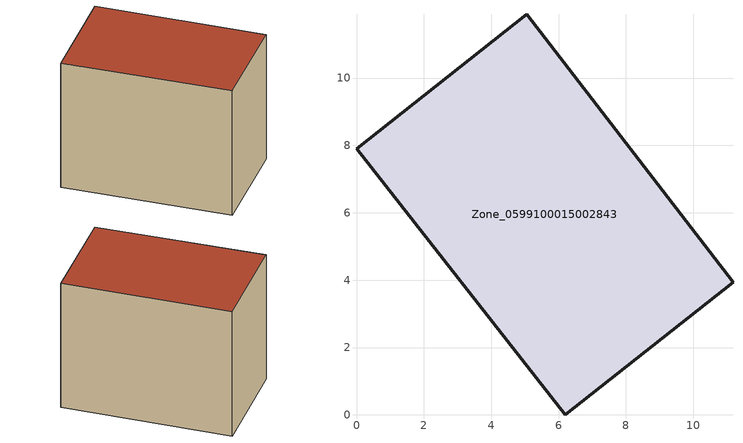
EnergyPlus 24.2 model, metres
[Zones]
Zone_0599100015002843
 floor ground (C_G): 0,7.9 5.05,11.9 11.18,3.93 6.19,0 z0.92
 wall outside (C_F): 5.05,11.9 0,7.9 6.19,0 11.18,3.93 5.05,11.9 z0.92:9.01
 roof outside (C_R): 6.19,0 11.18,3.93 5.05,11.9 0,7.9 z9.01
[BUILDING]
Pand.0599100015002843: North Axis=0; Terrain=City; Loads Convergence Tolerance Value=0.04; Temperature Convergence Tolerance Value=0.4; Solar Distribution=FullExterior; Maximum Number of Warmup Days=25; Minimum Number of Warmup Days=1
[Site:Location]
Rotterdam.The.Hague.AP_ZH_NLD Design_Conditions: Latitude=51.96; Longitude=4.45; Time Zone=1; Elevation=-4.5
[SITE:GROUNDTEMPERATURE:BUILDINGSURFACE]
18, 18, 18, 18, 18, 18, 18, 18, 18, 18, 18, 18
[MATERIAL] Thermal Absorptance=0.9; Solar Absorptance=0.7; Visible Absorptance=0.7
Name | Roughness | Thickness | Conductivity | Density | Specific Heat
G.TI.1965-1974 | MediumSmooth | 0.15 | 0.882353 | 540 | 1210
F.TI.1965-1974 | Rough | 0.3 | 0.697674 | 1920 | 840
R.TI.1965-1974 | MediumRough | 0.2 | 0.232558 | 1500 | 1000
[CONSTRUCTION]
C_G: G.TI.1965-1974
C_F: F.TI.1965-1974
C_R: R.TI.1965-1974
[ZONE]
Zone_0599100015002843: Type=1; Multiplier=1; Ceiling Height=Autocalculate; Volume=Autocalculate; Floor Area=autocalculate; Part of Total Floor Area=Yes
[ZONEINFILTRATION:DESIGNFLOWRATE]
Infil_Zone_0599100015002843: Zone or ZoneList or Space or SpaceList=Zone_0599100015002843; Schedule=AlwaysOn; Design Flow Rate Calculation Method=Flow/Area; Flow Rate per Floor Area=0.003; Constant Term Coefficient=1; Temperature Term Coefficient=0; Velocity Term Coefficient=0; Velocity Squared Term Coefficient=0
[HVACTEMPLATE:ZONE:IDEALLOADSAIRSYSTEM]
Zone_0599100015002843: Maximum Heating Supply Air Temperature=50; Minimum Cooling Supply Air Temperature=13; Maximum Heating Supply Air Humidity Ratio=0.0156; Minimum Cooling Supply Air Humidity Ratio=0.0077; Heating Limit=NoLimit; Cooling Limit=NoLimit; Dehumidification Control Type=ConstantSensibleHeatRatio; Cooling Sensible Heat Ratio=0.7; Dehumidification Setpoint=60; Humidification Control Type=None; Humidification Setpoint=30; Outdoor Air Method=None; Outdoor Air Flow Rate per Person=0.00944; Outdoor Air Flow Rate per Zone Floor Area=0; Outdoor Air Flow Rate per Zone=0; Demand Controlled Ventilation Type=None; Outdoor Air Economizer Type=NoEconomizer; Heat Recovery Type=None; Sensible Heat Recovery Effectiveness=0.7; Latent Heat Recovery Effectiveness=0.65
[ZONECONTROL:THERMOSTAT]
ThermostatControl_Zone_0599100015002843: Zone or ZoneList=Zone_0599100015002843; Control Type Schedule=DualSetpointControlType; Control 1=Thermostat_Zone_0599100015002843; Temperature Difference Between Cutout And Setpoint=0
[THERMOSTATSETPOINT:DUALSETPOINT]
Thermostat_Zone_0599100015002843: Heating Setpoint Temperature Schedule=HeatingSetpoint_Zone_0599100015002843; Cooling Setpoint Temperature Schedule=CoolingSetpoint_Zone_0599100015002843
[SCHEDULE:COMPACT]
HeatingSetpoint_Zone_0599100015002843: Through: 12/31, For: AllDays, Until: 24:00, 21
CoolingSetpoint_Zone_0599100015002843: Through: 12/31, For: AllDays, Until: 24:00, 24
DualSetpointControlType: Through: 12/31, For: AllDays, Until: 24:00, 4
AlwaysOn: Through: 12/31, For: AllDays, Until: 24:00, 1
